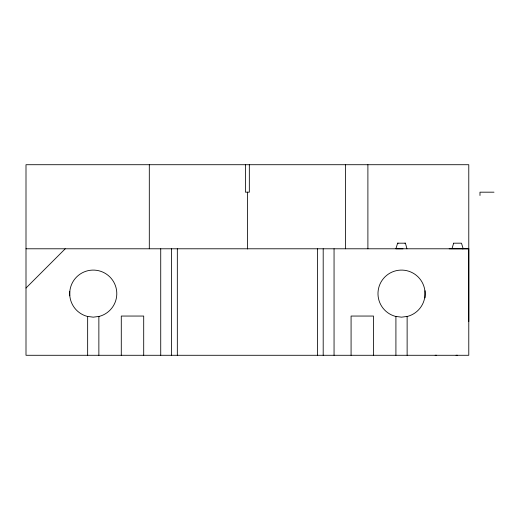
<?xml version="1.0" encoding="UTF-8"?>
<svg xmlns="http://www.w3.org/2000/svg" width="520" height="520" viewBox="0 0 520 520"><rect width="100%" height="100%" fill="white"/><g stroke="black" fill="none" stroke-linecap="round" stroke-linejoin="round"><path stroke-width="0.78" d="M367.894 248.787L367.894 164.716M468.78 321.653L468.78 164.716L26 164.716L26 355.284L468.78 355.284L468.78 248.787L462.293 248.787M479.986 195.494L479.986 192.179L494 192.179M406.933 248.794L405.444 243.185L397.599 243.185L395.915 248.787L402.974 248.794M26 288.022L65.234 248.787M398.125 243.185L397.599 243.185M404.918 243.185L405.444 243.185M26 248.787L451.763 248.787M435.149 355.277L436.651 355.277M456.066 355.277L457.568 355.277M449.163 248.787L468.78 248.807M425.061 290.726L425.061 297.882M407.128 316.433L407.128 355.284M395.915 316.433L395.915 355.284M373.497 355.284L373.497 316.05L351.078 316.05L351.078 355.284M345.475 164.716L345.475 248.787M334.054 248.787L334.054 355.284M323.193 248.787L323.193 355.284M317.447 248.787L317.447 355.284M249.333 164.716L249.333 192.179L245.447 192.179L245.447 164.716M247.39 192.179L247.39 248.983M177.327 248.787L177.327 355.284M171.581 248.787L171.581 355.284M160.726 248.787L160.726 355.284M149.305 164.716L149.305 248.787M143.702 355.284L143.702 316.05L121.284 316.05L121.284 355.284M98.865 316.433L98.865 355.284M87.653 316.433L87.653 355.284M69.719 291.454L69.719 295.802M453.635 243.191L451.965 248.8L463.171 248.781L461.481 243.178L453.635 243.191M99.353 316.368L93.255 317.168L87.165 316.368A23.543 23.543 0 0 1 73.977 280.124A23.543 23.543 0 0 1 112.541 280.124A23.543 23.543 0 0 1 99.353 316.368M407.615 316.368L401.518 317.168L395.428 316.368A23.543 23.543 0 0 1 382.239 280.124A23.543 23.543 0 0 1 420.803 280.124A23.543 23.543 0 0 1 407.615 316.368"/></g></svg>
